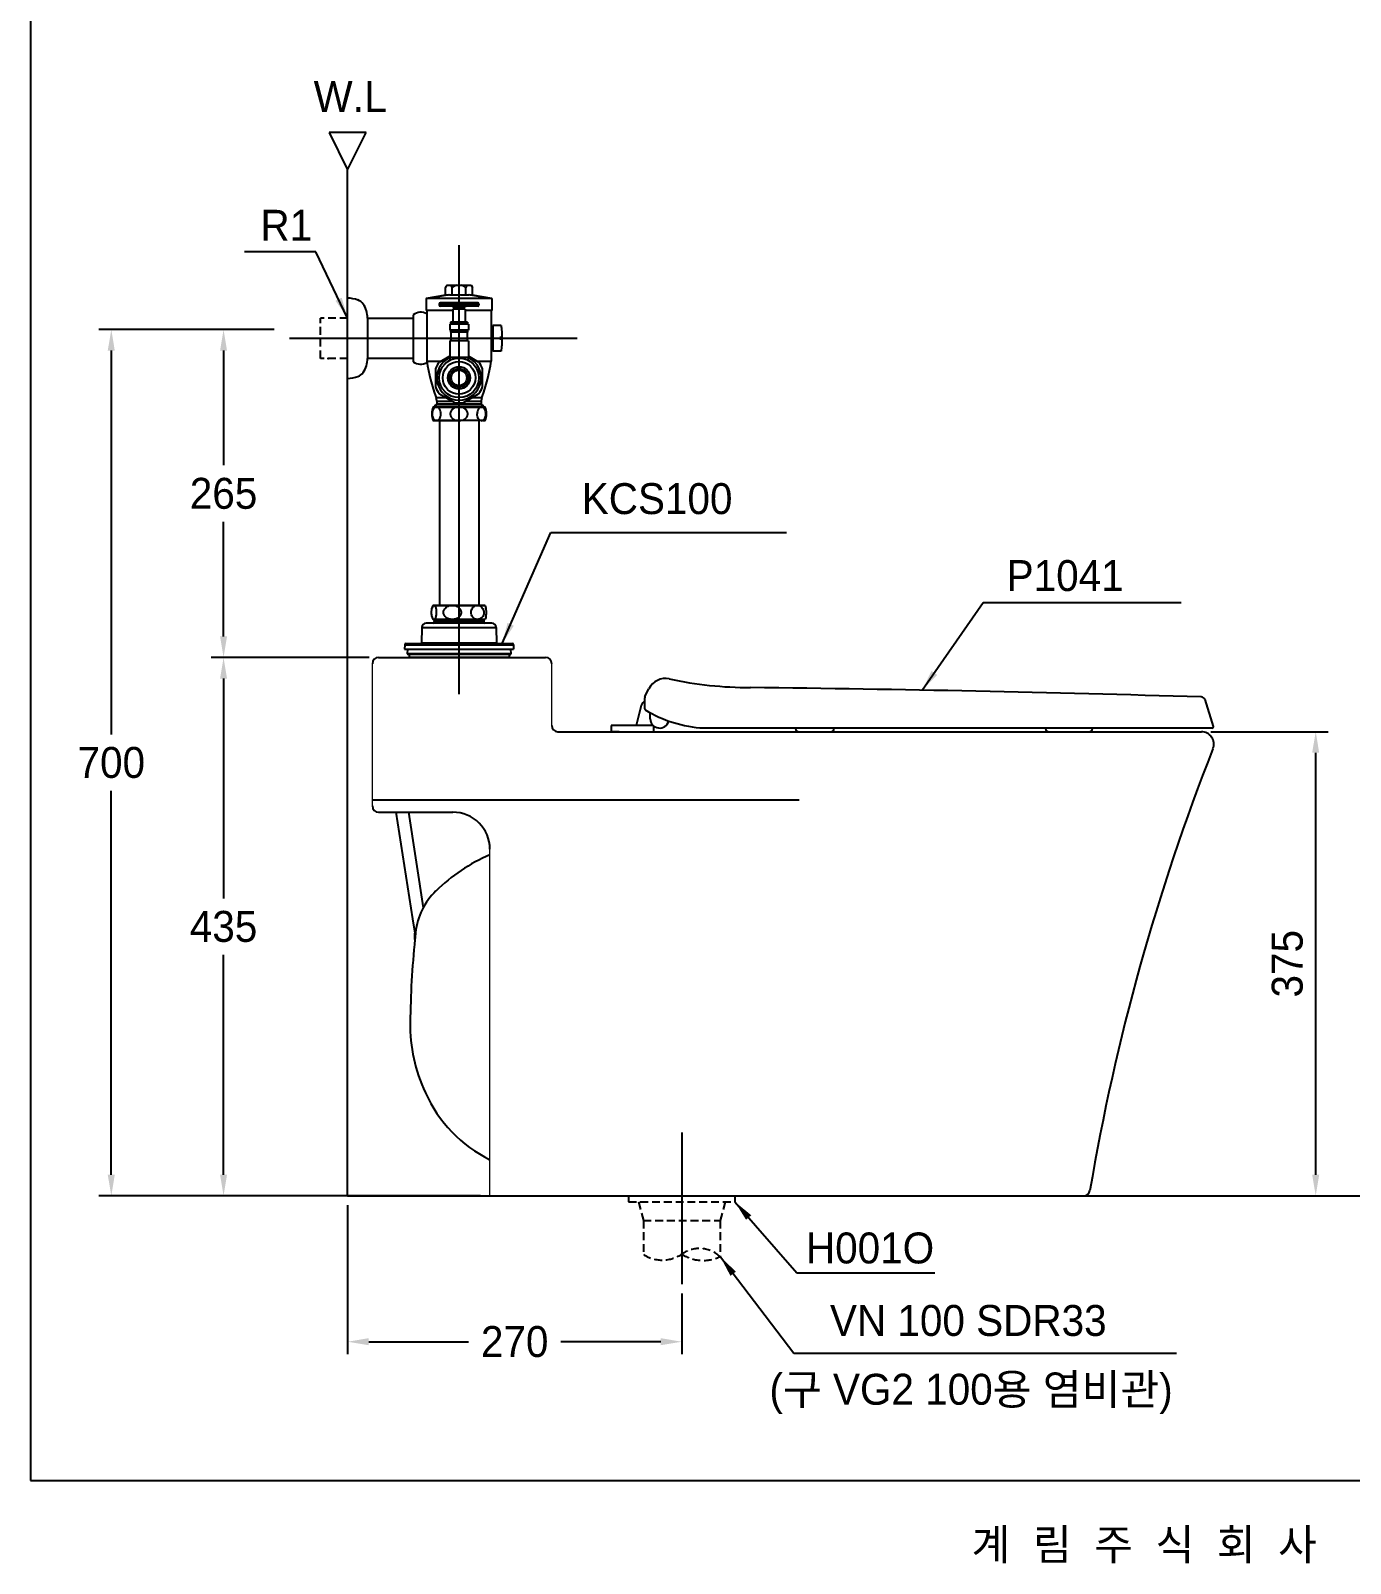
# Model space of a CAD drawing. Header units: millimetres. Extents: x 0 to 5600, y -67 to 2530.
# Drawn here: x 1900 to 2967, y -67 to 1172 of the extents above; entities that cross this region are included whole.
import ezdxf
from ezdxf.enums import TextEntityAlignment as Align
from ezdxf.lldxf.tags import DXFTag

# ---------------------------------------------------------------- set-up
doc = ezdxf.new("R2010")
doc.units = ezdxf.units.MM
doc.linetypes.add('DASHED2', pattern=[9.525, 6.35, -3.175])
for name, color, linetype in [('TEXT', 7, 'Continuous'), ('내부선 및 부속', 4, 'Continuous'), ('도각라인', 7, 'Continuous'), ('외형선', 3, 'Continuous'), ('점선', 6, 'DASHED2'), ('중심선', 1, 'DASHED'), ('치수선', 7, 'Continuous')]:
    doc.layers.add(name, color=color, linetype=linetype)
doc.styles.add('____', font='')
doc.styles.add('타이틀', font='H2GTRM.TTF', dxfattribs={"height": 25})
doc.styles.get('____').set_extended_font_data('굴림')
tags = doc.linetypes.add('DASHDOT', pattern=[70, 31, -13, 13, -13]).pattern_tags.tags
tags[10:11] = [DXFTag(74, 4), DXFTag(75, 0), DXFTag(340, '0'), DXFTag(46, 0.0), DXFTag(50, 0.0), DXFTag(44, 0.0), DXFTag(45, 0.0)]
tags[8:9] = [DXFTag(74, 4), DXFTag(75, 0), DXFTag(340, '0'), DXFTag(46, 0.0), DXFTag(50, 0.0), DXFTag(44, 0.0), DXFTag(45, 0.0)]
tags[6:7] = [DXFTag(74, 4), DXFTag(75, 0), DXFTag(340, '0'), DXFTag(46, 0.0), DXFTag(50, 0.0), DXFTag(44, 0.0), DXFTag(45, 0.0)]
tags[4:5] = [DXFTag(74, 4), DXFTag(75, 0), DXFTag(340, '0'), DXFTag(46, 0.0), DXFTag(50, 0.0), DXFTag(44, 0.0), DXFTag(45, 0.0)]
tags = doc.linetypes.add('DASHED', pattern=[25.72, 12.86, -12.86]).pattern_tags.tags
tags[6:7] = [DXFTag(74, 4), DXFTag(75, 0), DXFTag(340, '0'), DXFTag(46, 0.0), DXFTag(50, 0.0), DXFTag(44, 0.0), DXFTag(45, 0.0)]
tags[4:5] = [DXFTag(74, 4), DXFTag(75, 0), DXFTag(340, '0'), DXFTag(46, 0.0), DXFTag(50, 0.0), DXFTag(44, 0.0), DXFTag(45, 0.0)]
doc.dimstyles.new('MSADIM', dxfattribs={"dimtxt": 33, "dimasz": 17, "dimexe": 10, "dimexo": 7.5, "dimgap": 10, "dimtad": 0, "dimtih": 1, "dimtoh": 1, "dimdec": 0, "dimzin": 1, "dimdsep": 46, "dimtxsty": '____', "dimcen": 11.25, "dimadec": 0, "dimazin": 0, "dimtfac": 1, "dimtdec": 0, "dimtix": 1, "dimtmove": 0, "dimatfit": 3, "dimfxl": 1, "dimtolj": 1, "dimtzin": 1, "dimarcsym": 0})

# ---------------------------------------------------------------- blocks, each defined once
blk = doc.blocks.new('*D38')
at = {"layer": '치수선', "color": 0, "linetype": 'Continuous', "lineweight": -2, "transparency": 16777216}
for p, q in [((2173.7, 665.2), (2045.9, 665.2)), ((2055.9, 648.2), (2055.9, 470.5)), ((2055.9, 247.2), (2055.9, 424.9)), ((2263.7, 230.2), (2045.9, 230.2))]:
    blk.add_line(p, q, dxfattribs=at)
at = {"layer": '치수선', "color": 0, "linetype": 'Continuous', "transparency": 16777216}
for points in [[(2053.1, 648.2), (2058.7, 648.2), (2055.9, 665.2)], [(2053.1, 247.2), (2058.7, 247.2), (2055.9, 230.2)]]:
    blk.add_solid(points, dxfattribs=at)
at = {"layer": '치수선', "color": 0, "linetype": 'Continuous', "transparency": 16777216, "insert": (2055.9, 447.7), "char_height": 25, "attachment_point": 5, "style": '____'}
blk.add_mtext('\\A1;435', dxfattribs=at)
blk = doc.blocks.new('*D39')
at = {"layer": '치수선', "color": 0, "lineweight": -2, "transparency": 16777216}
for p, q in [((2853.7, 605.2), (2948.6, 605.2)), ((2938.6, 247.2), (2938.6, 588.2)), ((2758.7, 230.2), (2948.6, 230.2))]:
    blk.add_line(p, q, dxfattribs=at)
at = {"layer": '치수선', "color": 0, "transparency": 16777216}
for points in [[(2935.7, 588.2), (2941.4, 588.2), (2938.6, 605.2)], [(2935.7, 247.2), (2941.4, 247.2), (2938.6, 230.2)]]:
    blk.add_solid(points, dxfattribs=at)
at = {"layer": '치수선', "color": 0, "transparency": 16777216, "insert": (2915.7, 417.7), "char_height": 25, "attachment_point": 5, "rotation": 90, "style": '____'}
blk.add_mtext('\\A1;375', dxfattribs=at)
blk = doc.blocks.new('*D29')
at = {"layer": '치수선', "color": 0, "linetype": 'Continuous', "lineweight": -2, "transparency": 16777216}
for p, q in [((2096.7, 930.2), (2045.9, 930.2)), ((2055.9, 913.2), (2055.9, 820.5)), ((2055.9, 682.2), (2055.9, 774.9)), ((2173.7, 665.2), (2045.9, 665.2))]:
    blk.add_line(p, q, dxfattribs=at)
at = {"layer": '치수선', "color": 0, "linetype": 'Continuous', "transparency": 16777216}
for points in [[(2053.1, 913.2), (2058.7, 913.2), (2055.9, 930.2)], [(2053.1, 682.2), (2058.7, 682.2), (2055.9, 665.2)]]:
    blk.add_solid(points, dxfattribs=at)
at = {"layer": '치수선', "color": 0, "linetype": 'Continuous', "transparency": 16777216, "insert": (2055.9, 797.7), "char_height": 25, "attachment_point": 5, "style": '____'}
blk.add_mtext('\\A1;265', dxfattribs=at)
blk = doc.blocks.new('*D30')
at = {"layer": '치수선', "color": 0, "linetype": 'Continuous', "lineweight": -2, "transparency": 16777216}
for p, q in [((2096.7, 930.2), (1955.2, 930.2)), ((1965.2, 913.2), (1965.2, 603)), ((1965.2, 247.2), (1965.2, 557.4)), ((2263.7, 230.2), (1955.2, 230.2))]:
    blk.add_line(p, q, dxfattribs=at)
at = {"layer": '치수선', "color": 0, "linetype": 'Continuous', "transparency": 16777216}
for points in [[(1962.3, 913.2), (1968, 913.2), (1965.2, 930.2)], [(1962.3, 247.2), (1968, 247.2), (1965.2, 230.2)]]:
    blk.add_solid(points, dxfattribs=at)
at = {"layer": '치수선', "color": 0, "linetype": 'Continuous', "transparency": 16777216, "insert": (1965.2, 580.2), "char_height": 25, "attachment_point": 5, "style": '____'}
blk.add_mtext('\\A1;700', dxfattribs=at)
blk = doc.blocks.new('*D31')
at = {"layer": '치수선', "color": 0, "linetype": 'Continuous', "lineweight": -2, "transparency": 16777216}
for p, q in [((2156.2, 222.7), (2156.2, 102.2)), ((2426.2, 151.3), (2426.2, 102.2)), ((2173.2, 112.2), (2253.9, 112.2)), ((2409.2, 112.2), (2328.5, 112.2))]:
    blk.add_line(p, q, dxfattribs=at)
at = {"layer": '치수선', "color": 0, "linetype": 'Continuous', "transparency": 16777216}
for points in [[(2173.2, 115.1), (2173.2, 109.4), (2156.2, 112.2)], [(2409.2, 115.1), (2409.2, 109.4), (2426.2, 112.2)]]:
    blk.add_solid(points, dxfattribs=at)
at = {"layer": '치수선', "color": 0, "linetype": 'Continuous', "transparency": 16777216, "insert": (2291.2, 112.2), "char_height": 25, "attachment_point": 5, "style": '____'}
blk.add_mtext('\\A1;270', dxfattribs=at)

msp = doc.modelspace()

# ---------------------------------------------------------------- linework, layer by layer
at = {"layer": '내부선 및 부속', "linetype": 'Continuous'}
for p, q in [((2235.2, 957.9), (2219.7, 955.2)), ((2219.7, 955.2), (2235.2, 957.9)), ((2219.7, 955.2), (2219.7, 945.7)), ((2272.7, 955.2), (2219.7, 955.2)), ((2236.5, 966), (2235.2, 964.1)), ((2235.2, 957.9), (2235.2, 964.1)), ((2236.5, 966), (2256, 966)), ((2240.7, 957.9), (2240.7, 964.1)), ((2251.7, 957.9), (2251.7, 964.1)), ((2256, 966), (2257.2, 964.1)), ((2257.2, 957.9), (2257.2, 964.1)), ((2272.7, 955.2), (2257.2, 957.9)), ((2257.2, 957.9), (2272.7, 955.2)), ((2272.7, 955.2), (2272.7, 945.7)), ((2209.2, 942.2), (2209.2, 923.2)), ((2241.3, 945.7), (2219.7, 945.7)), ((2220.2, 945.7), (2220.2, 904.7)), ((2230.2, 950.8), (2230.2, 950.1)), ((2262.3, 950.8), (2230.2, 950.8)), ((2262.3, 950.1), (2230.2, 950.1)), ((2261.3, 951.8), (2231.1, 951.8)), ((2261.3, 949.1), (2231.2, 949.1)), ((2241.3, 949.1), (2241.3, 948.4)), ((2251.2, 948.4), (2241.3, 948.4)), ((2241.3, 946.6), (2241.3, 936.2)), ((2251.2, 946.6), (2241.3, 946.6)), ((2242, 948.4), (2242, 946.6)), ((2248.1, 951.8), (2244.3, 951.8)), ((2250.4, 948.4), (2250.4, 946.6)), ((2251.2, 949.1), (2251.2, 948.4)), ((2251.2, 946.6), (2251.2, 936.2)), ((2272.7, 945.7), (2251.2, 945.7)), ((2262.3, 950.8), (2262.3, 950.1)), ((2272.2, 945.7), (2272.2, 904.7)), ((2172.2, 939.4), (2209.2, 939.4)), ((2172.2, 939.4), (2172.2, 906.9)), ((2238.7, 934.7), (2238.7, 929.7)), ((2253.8, 934.7), (2238.7, 934.7)), ((2253.8, 929.7), (2238.7, 929.7)), ((2239.4, 936.2), (2239.4, 934.7)), ((2253, 936.2), (2239.4, 936.2)), ((2239.4, 929.7), (2239.4, 928.2)), ((2253, 936.2), (2253, 934.7)), ((2253, 929.7), (2253, 928.2)), ((2253.8, 934.7), (2253.8, 929.7)), ((2273.4, 933.6), (2272.9, 932.4)), ((2280.4, 933.6), (2273.4, 933.6)), ((2273.4, 933.6), (2273.4, 912.8)), ((2209.2, 923.2), (2209.2, 904.2)), ((2238.7, 921.2), (2238.7, 907.7)), ((2253.8, 921.2), (2238.7, 921.2)), ((2253, 928.2), (2239.4, 928.2)), ((2239.7, 928.2), (2239.7, 921.2)), ((2252.8, 928.2), (2252.8, 921.2)), ((2253.8, 921.2), (2253.8, 907.7)), ((2279.2, 923.9), (2279.2, 922.4)), ((2281.2, 923.9), (2279.2, 923.9)), ((2281.2, 922.4), (2279.2, 922.4)), ((2209.2, 906.9), (2172.2, 906.9)), ((2220.2, 904.7), (2231.5, 904.7)), ((2238.7, 908.8), (2230.4, 904)), ((2238.7, 907.7), (2238.7, 905.2)), ((2253.8, 907.7), (2238.7, 907.7)), ((2253.7, 907.7), (2253.7, 905.2)), ((2262, 904), (2253.8, 908.8)), ((2260.9, 904.7), (2272.2, 904.7)), ((2273.4, 912.8), (2272.9, 913.9)), ((2280.4, 912.8), (2273.4, 912.8)), ((2227.2, 898.4), (2227.2, 883.9)), ((2265.3, 883.9), (2265.3, 898.4)), ((2227.3, 867.4), (2225.2, 867.4)), ((2225.3, 867.5), (2267.1, 867.5)), ((2228.2, 870.2), (2226.2, 868.2)), ((2226.2, 868.2), (2266.2, 868.2)), ((2226.2, 868.2), (2226.2, 867.5)), ((2227.8, 875.2), (2235.8, 875.2)), ((2228.2, 872.3), (2240.8, 872.3)), ((2228.2, 872.3), (2228.2, 870.2)), ((2228.2, 870.2), (2264.2, 870.2)), ((2244.7, 867.4), (2228.8, 867.4)), ((2230.4, 878.3), (2243, 871)), ((2246.2, 870.8), (2242.9, 871)), ((2249.5, 871), (2246.2, 870.8)), ((2263.7, 867.4), (2247.7, 867.4)), ((2249.5, 871), (2262, 878.3)), ((2251.6, 872.3), (2264.2, 872.3)), ((2256.6, 875.2), (2264.6, 875.2)), ((2264.2, 872.3), (2264.2, 870.2)), ((2266.2, 868.2), (2264.2, 870.2)), ((2267.3, 867.4), (2265.1, 867.4)), ((2266.2, 868.2), (2266.2, 867.5)), ((2225.2, 856.7), (2227.3, 856.7)), ((2267.1, 856.6), (2225.3, 856.6)), ((2228.8, 856.7), (2244.7, 856.7)), ((2230.3, 856.6), (2230.3, 707.4)), ((2263.7, 856.7), (2247.7, 856.7)), ((2262.1, 856.6), (2262.1, 707.4)), ((2265.1, 856.7), (2267.3, 856.7)), ((2393.4, 626.4), (2389.3, 610.2)), ((2403.2, 610.2), (2369.3, 610.2)), ((2369.3, 610.2), (2369.3, 605.2)), ((2403.3, 610.1), (2403.3, 605.2)), ((2518.2, 608.2), (2518.2, 607.7)), ((2549.2, 608.2), (2549.2, 607.7)), ((2720.2, 608.2), (2720.2, 607.7)), ((2758.2, 608.2), (2758.2, 607.7)), ((2375.6, 605.2), (2369.3, 605.2)), ((2375.6, 605.2), (2403.3, 605.2)), ((2397.8, 605.2), (2399.4, 605.2)), ((2520.7, 605.2), (2546.7, 605.2)), ((2722.7, 605.2), (2755.7, 605.2))]:
    msp.add_line(p, q, dxfattribs=at)
at = {"layer": '내부선 및 부속'}
for p, q in [((2225.1, 707.1), (2225.3, 707.1)), ((2225.5, 707.4), (2266.9, 707.4)), ((2226.5, 707.1), (2238.5, 707.1)), ((2243, 707.1), (2259.4, 707.1)), ((2262.7, 707.1), (2267.3, 707.1)), ((2225.1, 696.2), (2225.3, 696.2)), ((2225.5, 695.9), (2266.9, 695.9)), ((2226.2, 695.9), (2226.2, 693.9)), ((2266.2, 693.9), (2226.2, 693.9)), ((2226.5, 696.2), (2238.5, 696.2)), ((2243, 696.2), (2259.4, 696.2)), ((2262.7, 696.2), (2267.3, 696.2)), ((2266.2, 695.9), (2266.2, 693.9)), ((2216.2, 689.4), (2216, 676.9)), ((2216.2, 689.4), (2276.3, 689.4)), ((2272.8, 692.9), (2219.7, 692.9)), ((2276.3, 689.4), (2276.4, 676.9)), ((2202.3, 675.4), (2202.2, 671.9)), ((2202.2, 671.9), (2290.2, 671.9)), ((2202.3, 675.4), (2290.2, 675.4)), ((2203.3, 676.4), (2289.2, 676.4)), ((2204.5, 671.9), (2204.4, 668.1)), ((2276.4, 676.9), (2216, 676.9)), ((2287.9, 671.9), (2288, 668.1)), ((2290.2, 675.4), (2290.2, 671.9)), ((2288, 668.1), (2204.4, 668.1)), ((2287.5, 667.6), (2204.9, 667.6)), ((2205.8, 667.6), (2205.8, 665.2)), ((2286.6, 665.2), (2205.8, 665.2)), ((2286.7, 667.6), (2286.6, 665.2)), ((2396.3, 623.8), (2396.3, 632.7)), ((2396.5, 633.6), (2399.6, 639.9)), ((2400.8, 615.7), (2400.8, 620.6)), ((2848.9, 631.2), (2855.8, 609.5)), ((2854.9, 608.2), (2444.1, 608.2)), ((2176.2, 550.2), (2521.2, 550.2)), ((2195.2, 540.2), (2241.2, 540.2)), ((2205.3, 540.2), (2217.3, 463))]:
    msp.add_line(p, q, dxfattribs=at)
at = {"layer": '내부선 및 부속', "linetype": 'Continuous', "lineweight": 18}
msp.add_line((2271.2, 259.3), (2271.2, 510.2), dxfattribs=at)
at = {"layer": '내부선 및 부속', "linetype": 'Continuous'}
for radius in [16, 13.2, 9, 7.45, 6.26]:
    msp.add_circle((2246.2, 891.2), radius, dxfattribs=at)
for centre, radius, start, end in [((2154.7, 925.7), 30, 70.9929, 87.134), ((2160.9, 944.8), 10, 37.1965, 68.8073), ((2152.2, 939.7), 20, 359.2838, 33.7923), ((2215.2, 934.2), 10, 60.166, 127.05), ((2231.2, 950.8), 1, 91.1116, 180), ((2231.2, 950.1), 1, 180, 270), ((2261.3, 950.8), 1, 0, 88.8884), ((2261.3, 950.1), 1, 270, 0), ((2271.7, 933), 1.3, 292.6199, 334.4413), ((2211.2, 923.2), 70, 4.4244, 8.5378), ((2211.2, 923.2), 70, 351.4622, 355.5756), ((2211.2, 923.2), 70, 0.6139, 4.4244), ((2211.2, 923.2), 70, 355.5756, 359.3861), ((2152.2, 906.7), 20, 326.2077, 0.7162), ((2363.9, 926.1), 145.3, 188.4636, 200.5055), ((2246.2, 891.2), 18, 114.605, 65.371), ((2128.5, 926.1), 145.3, 339.4945, 351.5364), ((2271.7, 913.4), 1.3, 25.5587, 67.3801), ((2154.7, 920.6), 30, 272.866, 289.0071), ((2160.9, 901.6), 10, 291.1927, 322.8035), ((2215.2, 912.2), 10, 232.95, 300.9451), ((2246.2, 891.2), 20.4, 140.7704, 159.2007), ((2246.2, 891.2), 20.4, 20.817, 39.193), ((2246.2, 891.2), 20.4, 200.817, 219.193), ((2246.2, 891.2), 20.4, 320.7704, 339.2007), ((2237.5, 862.1), 13.4, 156.4502, 203.5498), ((2225.3, 867.3), 0.2, 90, 156.4502), ((2216.9, 872.3), 11.3, 0, 14.8167), ((2275.5, 872.3), 11.3, 165.1833, 180), ((2264.4, 862), 5.51, 90.6194, 92.4713), ((2264.4, 861.4), 6.08, 89.9991, 90.6503), ((2267.1, 867.3), 0.2, 23.5498, 90), ((2255, 862.1), 13.4, 336.4502, 23.5498), ((2225.3, 856.8), 0.2, 203.5498, 270), ((2264.4, 861.9), 5.33, 267.5172, 268.7419), ((2264.4, 862.6), 5.98, 268.733, 270.0069), ((2267.1, 856.8), 0.2, 270, 336.4502), ((2398.3, 625.2), 5, 113.5697, 165.8872), ((2520.7, 607.7), 2.5, 180, 270), ((2546.7, 607.7), 2.5, 270, 0), ((2722.7, 607.7), 2.5, 180, 270), ((2755.7, 607.7), 2.5, 270, 0)]:
    msp.add_arc(centre, radius, start, end, dxfattribs=at)
at = {"layer": '내부선 및 부속'}
for centre, radius, start, end in [((2225.5, 706.9), 0.5, 90, 157.6398), ((2266.9, 706.9), 0.5, 22.3602, 90), ((2225.5, 696.4), 0.5, 202.3602, 270), ((2225.2, 693.9), 1, 270, 0), ((2267.2, 693.9), 1, 180, 270), ((2266.9, 696.4), 0.5, 270, 337.6398), ((2219.7, 689.4), 3.5, 90, 179.3055), ((2272.8, 689.4), 3.5, 0.6945, 90), ((2203.3, 675.4), 1, 90, 179.3634), ((2215.5, 676.9), 0.5, 270, 359.3055), ((2276.9, 676.9), 0.5, 180.6945, 270), ((2289.2, 675.4), 1, 0.6366, 90), ((2204.9, 668.1), 0.5, 178, 270), ((2287.5, 668.1), 0.5, 270, 2), ((2413, 633.2), 15, 77.9144, 153.4349), ((2482.1, 955.9), 315, 257.9144, 269.9304), ((2398.3, 632.7), 2, 153.4349, 180), ((2246.6, -19316.7), 19959, 88.27855, 89.32486), ((2846, 630.3), 3, 17.7447, 88.2785), ((2397.3, 623.8), 1, 180, 238.3924), ((2449.1, 708.1), 100, 238.3924, 267.0902), ((2408.3, 615.7), 7.5, 180.1051, 345.9993), ((2854.9, 609.2), 1, 270, 17.7447), ((2241.2, 510.2), 30, 0, 90), ((2329, 372), 145.7, 113.3758, 134.1848), ((2265.8, 437.1), 55, 134.1848, 173.7719), ((2956.7, 361.7), 750, 173.7719, 174.2127)]:
    msp.add_arc(centre, radius, start, end, dxfattribs=at)
at = {"layer": '내부선 및 부속', "linetype": 'Continuous'}
for points, knots in [([(2236.9, 966), (2236.8, 965.9), (2236.4, 965.7), (2235.8, 965.1), (2235.5, 964.5), (2235.2, 964.1)], [0, 0, 0, 0, 0.225956, 0.469826, 1, 1, 1, 1]), ([(2240.7, 957.9), (2240.3, 958), (2239.3, 958.1), (2238, 958.2), (2236.6, 958.1), (2235.7, 958), (2235.2, 957.9)], [0, 0, 0, 0, 0.250785, 0.5, 0.749215, 1, 1, 1, 1]), ([(2240.7, 964.1), (2240.5, 964.5), (2240.1, 965.1), (2239.5, 965.7), (2239.2, 965.9), (2239, 966)], [0, 0, 0, 0, 0.530175, 0.774045, 1, 1, 1, 1]), ([(2244.1, 966), (2243.5, 965.8), (2242.3, 965.3), (2241.2, 964.5), (2240.7, 964.1)], [0, 0, 0, 0, 0.499802, 1, 1, 1, 1]), ([(2251.7, 957.9), (2250.8, 958), (2249, 958.1), (2246.2, 958.2), (2243.5, 958.1), (2241.6, 958), (2240.7, 957.9)], [0, 0, 0, 0, 0.250003, 0.5, 0.749997, 1, 1, 1, 1]), ([(2251.7, 964.1), (2251.2, 964.5), (2250.1, 965.3), (2248.9, 965.8), (2248.3, 966)], [0, 0, 0, 0, 0.500198, 1, 1, 1, 1]), ([(2253.4, 966), (2253.3, 965.9), (2252.9, 965.7), (2252.3, 965.1), (2252, 964.5), (2251.7, 964.1)], [0, 0, 0, 0, 0.225956, 0.469826, 1, 1, 1, 1]), ([(2257.2, 957.9), (2256.8, 958), (2255.8, 958.1), (2254.5, 958.2), (2253.1, 958.1), (2252.2, 958), (2251.7, 957.9)], [0, 0, 0, 0, 0.250785, 0.5, 0.749215, 1, 1, 1, 1]), ([(2257.2, 964.1), (2257, 964.5), (2256.6, 965.1), (2256, 965.7), (2255.7, 965.9), (2255.5, 966)], [0, 0, 0, 0, 0.530175, 0.774045, 1, 1, 1, 1]), ([(2244.3, 951.8), (2242.1, 951.8), (2237.7, 951.8), (2233.3, 951.8), (2231.1, 951.8)], [0, 0, 0, 0, 0.499996, 1, 1, 1, 1]), ([(2248.1, 951.8), (2250.3, 951.8), (2254.7, 951.8), (2259.1, 951.8), (2261.3, 951.8)], [0, 0, 0, 0, 0.499996, 1, 1, 1, 1]), ([(2227.3, 867.4), (2227.1, 867.4), (2226.7, 867.2), (2226.2, 866.8), (2225.8, 866.3), (2225.2, 865.5), (2224.6, 864), (2224.4, 862.1), (2224.6, 860.1), (2225.2, 858.6), (2225.8, 857.8), (2226.2, 857.3), (2226.7, 856.9), (2227.1, 856.7), (2227.3, 856.7)], [0, 0, 0, 0, 0.043946, 0.09155, 0.14413, 0.202819, 0.340439, 0.5, 0.65956, 0.797181, 0.85587, 0.90845, 0.956054, 1, 1, 1, 1]), ([(2228.8, 867.4), (2228.7, 867.4), (2228.6, 867.5), (2228.3, 867.5), (2228, 867.5), (2227.7, 867.5), (2227.5, 867.5), (2227.3, 867.4), (2227.3, 867.4)], [0, 0, 0, 0, 0.126459, 0.251312, 0.499999, 0.748686, 0.87354, 1, 1, 1, 1]), ([(2228.8, 856.7), (2229, 856.7), (2229.3, 856.9), (2229.8, 857.3), (2230.3, 857.8), (2230.9, 858.6), (2231.4, 860.1), (2231.7, 862.1), (2231.4, 864), (2230.9, 865.5), (2230.3, 866.3), (2229.8, 866.8), (2229.3, 867.2), (2229, 867.4), (2228.8, 867.4)], [0, 0, 0, 0, 0.043946, 0.09155, 0.144129, 0.202819, 0.340439, 0.5, 0.659561, 0.797181, 0.855871, 0.90845, 0.956054, 1, 1, 1, 1]), ([(2244.7, 867.4), (2244, 867.3), (2243, 867), (2241.7, 866.4), (2240.9, 865.7), (2240.1, 865), (2239.6, 864.1), (2239.2, 863.1), (2239.1, 862.1), (2239.2, 861), (2239.6, 860), (2240.1, 859.1), (2240.9, 858.4), (2241.7, 857.7), (2243, 857.1), (2244, 856.8), (2244.7, 856.7)], [0, 0, 0, 0, 0.124885, 0.187436, 0.249982, 0.312514, 0.375028, 0.437521, 0.5, 0.562479, 0.624972, 0.687486, 0.750018, 0.812564, 0.875115, 1, 1, 1, 1]), ([(2247.7, 867.4), (2247.6, 867.4), (2247.3, 867.5), (2246.8, 867.5), (2246.2, 867.5), (2245.6, 867.5), (2245.1, 867.5), (2244.8, 867.4), (2244.7, 867.4)], [0, 0, 0, 0, 0.124973, 0.250058, 0.499999, 0.74994, 0.875028, 1, 1, 1, 1]), ([(2247.7, 856.7), (2248.4, 856.8), (2249.4, 857.1), (2250.7, 857.7), (2251.5, 858.4), (2252.3, 859.1), (2252.9, 860), (2253.2, 861), (2253.4, 862.1), (2253.2, 863.1), (2252.9, 864.1), (2252.3, 865), (2251.5, 865.7), (2250.7, 866.4), (2249.4, 867), (2248.4, 867.3), (2247.7, 867.4)], [0, 0, 0, 0, 0.124885, 0.187436, 0.249981, 0.312513, 0.375028, 0.437521, 0.5, 0.562479, 0.624973, 0.687487, 0.750019, 0.812564, 0.875115, 1, 1, 1, 1]), ([(2263.7, 867.4), (2263.5, 867.4), (2263.1, 867.2), (2262.6, 866.8), (2262.1, 866.3), (2261.5, 865.5), (2261, 864), (2260.8, 862.7), (2260.8, 862.1)], [0, 0, 0, 0, 0.087883, 0.183084, 0.288241, 0.405623, 0.680882, 1, 1, 1, 1]), ([(2263.7, 867.4), (2263.7, 867.4), (2263.8, 867.5), (2263.9, 867.5), (2264.1, 867.5), (2264.2, 867.5)], [0, 0, 0, 0, 0.253165, 0.503036, 1, 1, 1, 1]), ([(2264.4, 867.5), (2264.5, 867.5), (2264.7, 867.5), (2265, 867.5), (2265.1, 867.4), (2265.1, 867.4)], [0, 0, 0, 0, 0.497539, 0.747217, 1, 1, 1, 1]), ([(2265.1, 856.7), (2265.3, 856.7), (2265.7, 856.9), (2266.2, 857.3), (2266.7, 857.8), (2267.3, 858.6), (2267.8, 860.1), (2268, 862.1), (2267.8, 864), (2267.3, 865.5), (2266.7, 866.3), (2266.2, 866.8), (2265.7, 867.2), (2265.3, 867.4), (2265.1, 867.4)], [0, 0, 0, 0, 0.043941, 0.091545, 0.144121, 0.202808, 0.34043, 0.499999, 0.659569, 0.797191, 0.855879, 0.908455, 0.956059, 1, 1, 1, 1]), ([(2227.3, 856.7), (2227.3, 856.7), (2227.5, 856.6), (2227.7, 856.6), (2228, 856.6), (2228.3, 856.6), (2228.6, 856.6), (2228.7, 856.7), (2228.8, 856.7)], [0, 0, 0, 0, 0.126459, 0.251312, 0.499999, 0.748686, 0.87354, 1, 1, 1, 1]), ([(2244.7, 856.7), (2244.8, 856.7), (2245.1, 856.6), (2245.6, 856.6), (2246.2, 856.6), (2246.8, 856.6), (2247.3, 856.6), (2247.6, 856.7), (2247.7, 856.7)], [0, 0, 0, 0, 0.124973, 0.250058, 0.499999, 0.74994, 0.875028, 1, 1, 1, 1]), ([(2263.7, 856.7), (2263.5, 856.7), (2263.1, 856.9), (2262.6, 857.3), (2262.1, 857.8), (2261.5, 858.6), (2261, 860.1), (2260.8, 861.4), (2260.8, 862.1)], [0, 0, 0, 0, 0.087895, 0.183102, 0.288261, 0.405634, 0.680863, 1, 1, 1, 1]), ([(2264.2, 856.6), (2264.1, 856.6), (2263.9, 856.6), (2263.8, 856.7), (2263.7, 856.7), (2263.7, 856.7)], [0, 0, 0, 0, 0.496965, 0.746836, 1, 1, 1, 1]), ([(2265.1, 856.7), (2265.1, 856.7), (2265, 856.6), (2264.7, 856.6), (2264.5, 856.6), (2264.4, 856.6)], [0, 0, 0, 0, 0.252783, 0.502461, 1, 1, 1, 1])]:
    msp.add_open_spline(points, degree=3, knots=knots, dxfattribs=at)
at = {"layer": '내부선 및 부속'}
for points, knots in [([(2225.1, 707.1), (2225, 706.9), (2224.8, 706.4), (2224.6, 705.8), (2224.5, 705.3)], [0, 0, 0, 0, 0.254027, 1, 1, 1, 1]), ([(2224.5, 705.3), (2224.6, 705.6), (2224.7, 706.1), (2225, 706.7), (2225.1, 706.9), (2225.2, 707)], [0, 0, 0, 0, 0.573123, 0.803858, 1, 1, 1, 1]), ([(2225.2, 707), (2225.2, 707), (2225.3, 707), (2225.3, 707.1), (2225.3, 707.1)], [0, 0, 0, 0, 0.25775, 1, 1, 1, 1]), ([(2225.3, 707.1), (2225.4, 707.2), (2225.6, 707.2), (2225.9, 707.3), (2226.2, 707.2), (2226.5, 707.2), (2226.5, 707.1)], [0, 0, 0, 0, 0.262199, 0.5, 0.737801, 1, 1, 1, 1]), ([(2226.5, 707.1), (2226.7, 706.9), (2226.9, 706.6), (2227.1, 706.2), (2227.2, 706)], [0, 0, 0, 0, 0.435949, 1, 1, 1, 1]), ([(2238.5, 696.2), (2237.9, 696.4), (2236.7, 696.9), (2235.4, 697.8), (2234.6, 698.8), (2234.1, 699.7), (2233.7, 700.6), (2233.6, 701.6), (2233.7, 702.6), (2234.1, 703.6), (2234.6, 704.4), (2235.4, 705.4), (2236.7, 706.4), (2237.9, 706.9), (2238.5, 707.1)], [0, 0, 0, 0, 0.123247, 0.247361, 0.310061, 0.373108, 0.436462, 0.5, 0.563539, 0.626894, 0.689943, 0.752643, 0.876759, 1, 1, 1, 1]), ([(2238.5, 707.1), (2238.6, 707.1), (2238.8, 707.1), (2239.2, 707.2), (2239.6, 707.2), (2240.2, 707.3), (2240.8, 707.3), (2241.3, 707.3), (2241.9, 707.2), (2242.4, 707.2), (2242.8, 707.1), (2243, 707.1), (2243, 707.1)], [0, 0, 0, 0, 0.062559, 0.12508, 0.250065, 0.375035, 0.5, 0.624966, 0.749935, 0.87492, 0.937441, 1, 1, 1, 1]), ([(2243, 707.1), (2243.7, 706.9), (2244.9, 706.4), (2246.2, 705.4), (2247, 704.4), (2247.5, 703.6), (2247.8, 702.6), (2247.9, 701.6), (2247.8, 700.6), (2247.5, 699.7), (2247, 698.8), (2246.2, 697.8), (2244.9, 696.9), (2243.7, 696.4), (2243, 696.2)], [0, 0, 0, 0, 0.123276, 0.247388, 0.310077, 0.37311, 0.436457, 0.499999, 0.563544, 0.626897, 0.689931, 0.752615, 0.876724, 1, 1, 1, 1]), ([(2259.4, 696.2), (2258.9, 696.4), (2258.3, 696.8), (2257.5, 697.5), (2256.8, 698.3), (2256.1, 699.7), (2255.8, 701.6), (2256.1, 703.5), (2256.8, 704.9), (2257.5, 705.8), (2258.3, 706.5), (2258.9, 706.9), (2259.4, 707.1)], [0, 0, 0, 0, 0.108635, 0.166542, 0.227368, 0.358414, 0.500001, 0.641587, 0.772633, 0.833459, 0.891366, 1, 1, 1, 1]), ([(2259.4, 707.1), (2259.5, 707.1), (2259.6, 707.1), (2259.9, 707.2), (2260.2, 707.2), (2260.6, 707.3), (2261.1, 707.3), (2261.5, 707.3), (2261.9, 707.2), (2262.2, 707.2), (2262.5, 707.1), (2262.7, 707.1), (2262.7, 707.1)], [0, 0, 0, 0, 0.063494, 0.12628, 0.251103, 0.3756, 0.5, 0.6244, 0.748896, 0.87372, 0.936506, 1, 1, 1, 1]), ([(2262.7, 707.1), (2263.2, 706.9), (2264.2, 706.3), (2265, 705.4), (2265.3, 704.9)], [0, 0, 0, 0, 0.476353, 1, 1, 1, 1]), ([(2267.3, 707.1), (2267.4, 706.9), (2267.6, 706.4), (2267.8, 705.8), (2268, 705.3)], [0, 0, 0, 0, 0.254027, 1, 1, 1, 1]), ([(2224.5, 698), (2224.3, 698.5), (2224.1, 699.7), (2224, 701.6), (2224.1, 703.5), (2224.3, 704.8), (2224.5, 705.3)], [0, 0, 0, 0, 0.22782, 0.499997, 0.77219, 1, 1, 1, 1]), ([(2224.5, 698), (2224.5, 697.8), (2224.7, 697.2), (2224.9, 696.6), (2225.1, 696.2)], [0, 0, 0, 0, 0.246308, 1, 1, 1, 1]), ([(2225.2, 696.3), (2225.1, 696.4), (2225, 696.6), (2224.7, 697.2), (2224.6, 697.6), (2224.5, 698)], [0, 0, 0, 0, 0.196146, 0.426878, 1, 1, 1, 1]), ([(2225.3, 696.2), (2225.3, 696.2), (2225.3, 696.2), (2225.2, 696.3), (2225.2, 696.3)], [0, 0, 0, 0, 0.242386, 1, 1, 1, 1]), ([(2226.5, 696.2), (2226.5, 696.1), (2226.2, 696), (2225.9, 696), (2225.6, 696), (2225.4, 696.1), (2225.3, 696.2)], [0, 0, 0, 0, 0.262199, 0.5, 0.737801, 1, 1, 1, 1]), ([(2227.2, 706), (2227.3, 705.6), (2227.5, 704.8), (2227.8, 703.5), (2227.9, 701.9), (2227.8, 700.4), (2227.6, 698.9), (2227.3, 697.7), (2227, 696.9), (2226.8, 696.5), (2226.6, 696.3), (2226.5, 696.2)], [0, 0, 0, 0, 0.111596, 0.24947, 0.407177, 0.56844, 0.7146, 0.835755, 0.930172, 0.967952, 1, 1, 1, 1]), ([(2243, 696.2), (2243, 696.2), (2242.8, 696.1), (2242.4, 696.1), (2241.9, 696), (2241.3, 696), (2240.8, 696), (2240.2, 696), (2239.6, 696), (2239.2, 696.1), (2238.8, 696.1), (2238.6, 696.2), (2238.5, 696.2)], [0, 0, 0, 0, 0.062559, 0.12508, 0.250065, 0.375035, 0.5, 0.624965, 0.749935, 0.87492, 0.937442, 1, 1, 1, 1]), ([(2262.7, 696.2), (2262.7, 696.2), (2262.5, 696.1), (2262.2, 696.1), (2261.9, 696), (2261.5, 696), (2261.1, 696), (2260.6, 696), (2260.2, 696), (2259.9, 696.1), (2259.6, 696.1), (2259.5, 696.2), (2259.4, 696.2)], [0, 0, 0, 0, 0.063494, 0.12628, 0.251104, 0.3756, 0.5, 0.6244, 0.748897, 0.87372, 0.936506, 1, 1, 1, 1]), ([(2265.3, 704.9), (2265.5, 704.6), (2265.9, 703.8), (2266.3, 702.4), (2266.3, 701), (2266, 699.6), (2265.4, 698.4), (2264.6, 697.4), (2263.7, 696.7), (2263.1, 696.3), (2262.7, 696.2)], [0, 0, 0, 0, 0.127441, 0.263144, 0.402472, 0.538495, 0.666392, 0.78507, 0.895641, 1, 1, 1, 1]), ([(2268, 698), (2267.9, 697.8), (2267.7, 697.2), (2267.5, 696.6), (2267.3, 696.2)], [0, 0, 0, 0, 0.246308, 1, 1, 1, 1]), ([(2268, 698), (2268.1, 698.5), (2268.3, 699.7), (2268.4, 701.6), (2268.3, 703.5), (2268.1, 704.8), (2268, 705.3)], [0, 0, 0, 0, 0.22782, 0.499997, 0.77219, 1, 1, 1, 1])]:
    msp.add_open_spline(points, degree=3, knots=knots, dxfattribs=at)
at = {"layer": '도각라인', "color": 7}
for p, q in [((1900, 2530), (1900, 0)), ((1900, 2530), (1900, 0)), ((1900, 0), (3700, 0))]:
    msp.add_line(p, q, dxfattribs=at)
at = {"layer": '외형선', "linetype": 'Continuous'}
for p, q in [((2171.2, 1089.4), (2141.2, 1089.4)), ((2141.2, 1089.4), (2156.2, 1059.4)), ((2156.2, 1059.4), (2171.2, 1089.4))]:
    msp.add_line(p, q, dxfattribs=at)
at = {"layer": '외형선'}
for p, q in [((2156.2, 230.2), (2156.2, 1059.4)), ((2181.2, 665.2), (2316.2, 665.2)), ((2326.2, 605.2), (2846.2, 605.2)), ((2181.2, 540.2), (2195.2, 540.2)), ((2195.2, 540.2), (2208.6, 454)), ((2208.6, 454), (2210.4, 442.4)), ((2156.2, 230.2), (2751.2, 230.2)), ((2751.2, 230.2), (3615.1, 230.2))]:
    msp.add_line(p, q, dxfattribs=at)
at = {"layer": '외형선', "linetype": 'Continuous', "lineweight": 18}
for p, q in [((2176.2, 545.2), (2176.2, 660.2)), ((2321.2, 610.2), (2321.2, 660.2)), ((2271.2, 230.2), (2271.2, 259.3))]:
    msp.add_line(p, q, dxfattribs=at)
at = {"layer": '외형선'}
for centre, radius, start, end in [((2181.2, 660.2), 5, 90, 180), ((2316.2, 660.2), 5, 0, 90), ((2326.2, 610.2), 5, 180, 270), ((2846.2, 595.2), 10, 338.5408, 90), ((4530.7, -67), 1800, 158.5408, 170.363), ((2181.2, 545.2), 5, 180, 270), ((2956.7, 361.7), 750, 174.2127, 179.3488), ((2190.6, 439.3), 20, 354.2127, 8.8233), ((2336.7, 368.7), 130, 179.3488, 205.178), ((2319.6, 358.1), 110, 203.9917, 243.885), ((2751.2, 235.2), 5, 270, 350.363)]:
    msp.add_arc(centre, radius, start, end, dxfattribs=at)
at = {"layer": '점선'}
for p, q in [((2156.2, 939.4), (2134.2, 939.4)), ((2134.2, 906.9), (2134.2, 939.4)), ((2156.2, 906.9), (2134.2, 906.9)), ((2383.2, 230.2), (2383.2, 225.2)), ((2383.2, 225.2), (2469.2, 225.2)), ((2391.2, 225.2), (2395.2, 210.2)), ((2461.2, 225.2), (2457.2, 210.2)), ((2469.2, 230.2), (2469.2, 225.2)), ((2395.2, 210.2), (2395.2, 182.7)), ((2395.2, 210.2), (2457.2, 210.2)), ((2457.2, 210.2), (2457.2, 180.9))]:
    msp.add_line(p, q, dxfattribs=at)
for centre, radius, start, end in [((2440.5, 163.2), 24.4, 46.5379, 123.8822), ((2410.5, 206.3), 28.1, 237.1476, 305.6288), ((2443.6, 210), 32.1, 237.1903, 295.1018)]:
    msp.add_arc(centre, radius, start, end, dxfattribs=at)
msp.add_point((2140.4, 906.9), dxfattribs=at)
at = {"layer": '중심선', "linetype": 'DASHDOT'}
for p, q in [((2246.2, 635.6), (2246.2, 998.3)), ((2109.2, 923.2), (2341.7, 923.2)), ((2426.2, 281.2), (2426.2, 158.8))]:
    msp.add_line(p, q, dxfattribs=at)
at = {"layer": '치수선', "linetype": 'Continuous'}
for p, q in [((2337.5, 766.1), (2510.8, 766.1)), ((2519.3, 168), (2630.8, 168)), ((2533.7, 102.9), (2826, 102.9))]:
    msp.add_line(p, q, dxfattribs=at)
at = {"layer": '치수선'}
msp.add_line((2385.3, 605.2), (2569.3, 605.2), dxfattribs=at)

# ---------------------------------------------------------------- texts
at = {"layer": 'TEXT', "style": '타이틀'}
msp.add_text('P1041', height=25, dxfattribs=at).set_placement((2736.1, 731.4), align=Align.MIDDLE_CENTER)
at = {"layer": 'TEXT', "char_height": 25, "attachment_point": 1, "line_spacing_factor": 0.963855, "style": '타이틀'}
for s, insert, width in [('\\fﾱﾼﾸﾲ;W.L', (2128.7, 1131.1), 248.993), ('\\A1;KCS100', (2345.4, 806.1), 248.993), ('\\A1;VN 100 SDR33', (2546, 141.9), 379.657), ('\\A1;(구 VG2 100{\\fGulim|b0|i0|c129|p50;용 염비관)}', (2497.1, 86.3), 379.657)]:
    msp.add_mtext(s, dxfattribs=dict(at, insert=insert, width=width))
at = {"layer": '도각라인', "style": '타이틀'}
msp.add_text('계  림  주  식  회  사', height=25, dxfattribs=at).set_placement((2800, -51.7), align=Align.MIDDLE_CENTER)
at = {"layer": '치수선', "linetype": 'Continuous', "style": '타이틀'}
msp.add_text('H001O', height=25, dxfattribs=at).set_placement((2578.4, 188), align=Align.MIDDLE_CENTER)
at = {"layer": '치수선', "linetype": 'Continuous', "insert": (2085.7, 1027), "char_height": 25, "width": 248.993, "attachment_point": 1, "line_spacing_factor": 0.963855, "style": '타이틀'}
msp.add_mtext('\\A1;R1', dxfattribs=at)

# ---------------------------------------------------------------- dimensions: what is measured, and where the dimension line sits
at = {"layer": '치수선', "linetype": 'Continuous'}
for base, p1, p2, picture, middle in [((1965.2, 230.2), (2104.2, 930.2), (2271.2, 230.2), '*D30', (1965.2, 580.2)), ((2055.9, 930.2), (2181.2, 665.2), (2104.2, 930.2), '*D29', (2055.9, 797.7)), ((2055.9, 230.2), (2181.2, 665.2), (2271.2, 230.2), '*D38', (2055.9, 447.7))]:
    dim = msp.add_linear_dim(base=base, p1=p1, p2=p2, angle=90, dimstyle='MSADIM', override={"dimtxt": 25}, dxfattribs=at)
    dim.commit()
    dim.dimension.update_dxf_attribs({"geometry": picture, "text_midpoint": middle})
at = {"layer": '치수선'}
dim = msp.add_linear_dim(base=(2938.6, 605.2), p1=(2751.2, 230.2), p2=(2846.2, 605.2), angle=90, dimstyle='MSADIM', override={"dimtxt": 25, "dimtad": 1, "dimtih": 0, "dimtoh": 0}, dxfattribs=at)
dim.commit()
dim.dimension.update_dxf_attribs({"geometry": '*D39', "text_midpoint": (2915.7, 417.7)})
at = {"layer": '치수선', "linetype": 'Continuous'}
dim = msp.add_linear_dim(base=(2426.2, 112.2), p1=(2156.2, 230.2), p2=(2426.2, 158.8), dimstyle='MSADIM', override={"dimtxt": 25}, dxfattribs=at)
dim.commit()
dim.dimension.update_dxf_attribs({"geometry": '*D31', "text_midpoint": (2291.2, 112.2)})

# ---------------------------------------------------------------- leaders
for points in [[(2156.2, 939.4), (2130.6, 993.1), (2072.7, 993.1)], [(2620.6, 638.8), (2669.9, 709.6), (2829.8, 709.6)], [(2469.1, 225.4), (2519.3, 168)]]:
    msp.add_leader(points, dimstyle='MSADIM', override={"dimtxt": 25}, dxfattribs=at)
at = {"layer": '치수선', "linetype": 'Continuous', "annotation_type": 0, "has_hookline": 1, "hookline_direction": 0}
for points in [[(2281.1, 676.4), (2320.5, 766.1), (2337.5, 766.1)], [(2457.5, 180.7), (2516.7, 102.9), (2533.7, 102.9)]]:
    msp.add_leader(points, dimstyle='MSADIM', override={"dimtxt": 25}, dxfattribs=at)

doc.saveas('drawing.dxf')
